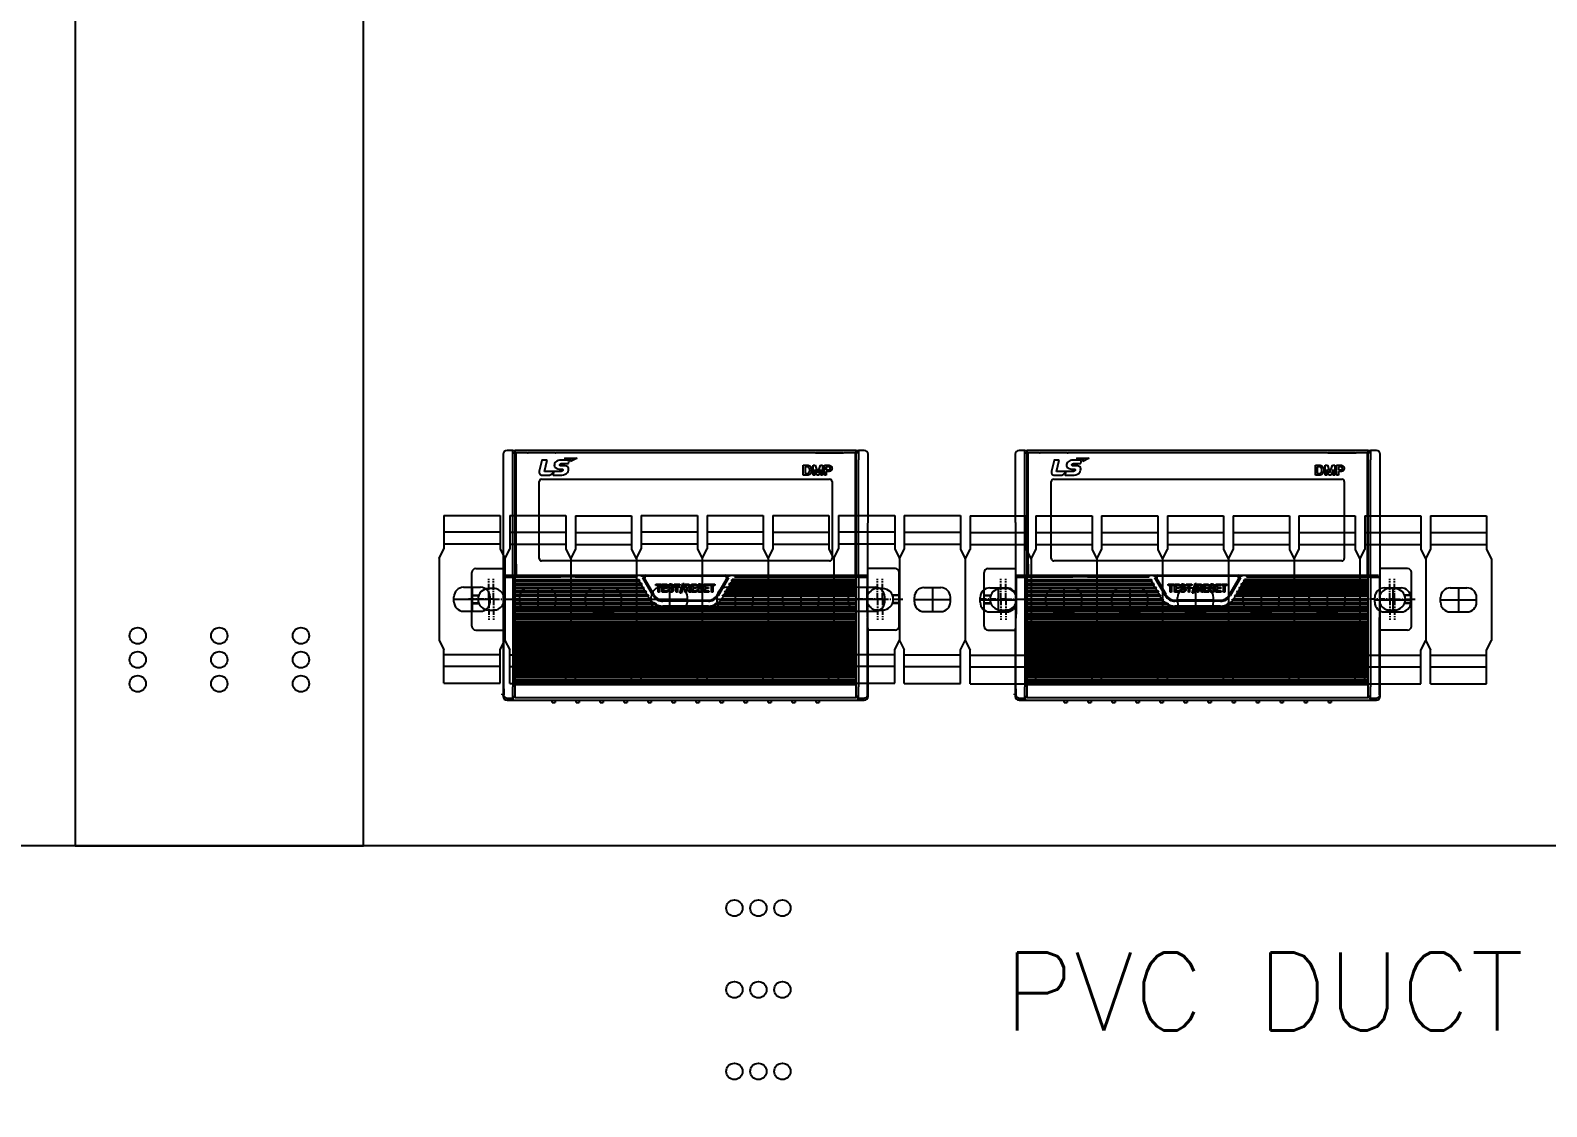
# Model space of a CAD drawing. Header units: millimetres. Extents: x 60229 to 91621, y 21923 to 36546.
# Drawn here: x 69492.8 to 69808.6, y 29625.8 to 29850 of the extents above; entities that cross this region are included whole.
import ezdxf
from ezdxf.enums import TextEntityAlignment as Align

# ---------------------------------------------------------------- set-up
doc = ezdxf.new("R2010")
doc.units = ezdxf.units.MM
doc.linetypes.add('CENTER', pattern=[2, 1.25, -0.25, 0.25, -0.25])
for name, color, linetype in [('BUTTON_DOWN_DXF_BL1', 7, 'Continuous'), ('BUTTON_TEST_DXF_BL3', 7, 'Continuous'), ('CASE_DISPLAY_FRONT_BL2', 7, 'Continuous'), ('CASE_UPPER_BL7', 7, 'Continuous'), ('COVER_DISPLAY_BL4', 7, 'Continuous'), ('SUPPORTER_BUTTON_BL10', 7, 'Continuous'), ('SUPPORTER_FIXING_BL0', 7, 'Continuous'), ('SUPPORTER_FIXING_BL9', 7, 'Continuous'), ('TACT_SWITCH_INT_1108P_BL8', 7, 'Continuous'), ('WINDOW_BL6', 7, 'Continuous'), ('WINDOW_DXF_BL5', 7, 'Continuous'), ('속판', 3, 'Continuous')]:
    doc.layers.add(name, color=color, linetype=linetype)
doc.styles.add('ROMANS', font='romans.shx', dxfattribs={"bigfont": 'fhg.shx'})

# ---------------------------------------------------------------- blocks, each defined once
blk = doc.blocks.new('A$C24101B00')
at = {"color": 3, "linetype": 'ByBlock', "lineweight": -2}
for p, q in [((1, 34.96), (1, 27.97)), ((1, 34.96), (12.7, 34.96)), ((12.7, 34.96), (12.7, 27.97)), ((12.7, 31.46), (1, 31.46)), ((12.7, 28.97), (1, 28.97)), ((0, 25.97), (1, 27.97)), ((0, 25.97), (0, 8.99)), ((12.7, 27.97), (13.7, 25.97)), ((13.7, 25.97), (13.7, 8.99)), ((5.1, 19.98), (8.6, 19.98)), ((3.1, 16.98), (3.1, 17.98)), ((10.6, 16.98), (10.6, 17.98)), ((5.1, 14.98), (8.6, 14.98)), ((0, 8.99), (1, 6.99)), ((1, 0), (1, 6.99)), ((12.7, 6.99), (13.7, 8.99)), ((12.7, 0), (12.7, 6.99)), ((1, 5.99), (12.7, 5.99)), ((12.7, 3.5), (1, 3.5)), ((1, 0), (12.7, 0))]:
    blk.add_line(p, q, dxfattribs=at)
at = {"color": 4, "linetype": 'ByBlock', "lineweight": -2}
for p, q in [((6.85, 19.98), (6.85, 14.98)), ((3.1, 17.48), (10.6, 17.48))]:
    blk.add_line(p, q, dxfattribs=at)
at = {"color": 3, "linetype": 'ByBlock', "lineweight": -2}
for centre, start, end in [((5.1, 17.98), 90, 180), ((8.6, 17.98), 0, 90), ((5.1, 16.98), 180, 270), ((8.6, 16.98), 270, 0)]:
    blk.add_arc(centre, 2, start, end, dxfattribs=at)
blk = doc.blocks.new('TACT_SWITCH_INT_1108P_BL8', base_point=(325.74, 329.93))
at = {"layer": 'TACT_SWITCH_INT_1108P_BL8', "color": 7, "linetype": 'Continuous'}
for p, q in [((322.14, 332.63), (322.14, 332.43)), ((324.74, 332.43), (324.94, 332.63)), ((326.54, 332.63), (326.74, 332.43)), ((329.34, 332.43), (329.34, 332.63)), ((322.14, 327.43), (322.14, 327.23)), ((324.94, 327.23), (324.74, 327.43)), ((326.74, 327.43), (326.54, 327.23)), ((329.34, 327.23), (329.34, 327.43))]:
    blk.add_line(p, q, dxfattribs=at)
for centre, start, end in [((322.94, 332.73), 194.4825, 228.6061), ((322.94, 332.73), 311.3939, 345.5175), ((328.54, 332.73), 194.4825, 228.6061), ((328.54, 332.73), 311.3939, 345.5175), ((322.94, 327.13), 131.3939, 165.5175), ((322.94, 327.13), 14.4825, 48.6061), ((328.54, 327.13), 131.3939, 165.5175), ((328.54, 327.13), 14.4825, 48.6061)]:
    blk.add_arc(centre, 0.4, start, end, dxfattribs=at)
blk = doc.blocks.new('A$C07631195')
at = {"layer": 'BUTTON_DOWN_DXF_BL1', "color": 7, "linetype": 'Continuous'}
blk.add_line((7.05, 1.6), (7.05, 1.8), dxfattribs=at)
blk.add_arc((7.15, -75.8), 77.4, 89.926, 90.074, dxfattribs=at)
at = {"layer": 'BUTTON_TEST_DXF_BL3', "color": 7, "linetype": 'Continuous'}
for p, q in [((39.06, 24.38), (39.06, 24.65)), ((39.06, 24.65), (40.25, 24.65)), ((39.53, 24.38), (39.06, 24.38)), ((39.53, 23), (39.53, 24.38)), ((39.79, 22.99), (39.53, 23)), ((39.79, 24.38), (39.79, 22.99)), ((40.25, 24.38), (39.79, 24.38)), ((40.25, 24.65), (40.25, 24.38)), ((40.39, 23), (40.39, 24.65)), ((40.39, 24.65), (41.43, 24.65)), ((41.45, 23), (40.39, 23)), ((40.65, 24.39), (40.65, 23.98)), ((41.43, 24.39), (40.65, 24.39)), ((40.65, 23.98), (41.39, 23.98)), ((40.65, 23.72), (40.65, 23.27)), ((41.39, 23.72), (40.65, 23.72)), ((40.65, 23.27), (41.45, 23.27)), ((41.39, 23.98), (41.39, 23.72)), ((41.43, 24.65), (41.43, 24.39)), ((41.45, 23.27), (41.45, 23)), ((41.58, 23.56), (41.83, 23.56)), ((42.14, 23.72), (42.03, 23.76)), ((42.71, 24.15), (42.45, 24.15)), ((42.84, 24.38), (42.84, 24.65)), ((42.84, 24.65), (44.03, 24.65)), ((43.3, 24.38), (42.84, 24.38)), ((43.3, 23), (43.3, 24.38)), ((43.56, 22.99), (43.3, 23)), ((43.56, 24.38), (43.56, 22.99)), ((44.03, 24.38), (43.56, 24.38)), ((44.03, 24.65), (44.03, 24.38)), ((44.05, 22.77), (44.7, 24.82)), ((44.33, 22.77), (44.05, 22.77)), ((44.98, 24.82), (44.33, 22.77)), ((44.7, 24.82), (44.98, 24.82)), ((45.12, 23), (45.12, 24.65)), ((45.12, 24.65), (45.73, 24.65)), ((45.38, 23), (45.12, 23)), ((45.37, 24.4), (45.37, 23.92)), ((45.69, 24.4), (45.37, 24.4)), ((45.37, 23.92), (45.69, 23.92)), ((45.38, 23.64), (45.38, 23)), ((45.6, 23.64), (45.38, 23.64)), ((46.01, 23), (45.6, 23.64)), ((45.9, 23.66), (46.33, 23)), ((46.33, 23), (46.01, 23)), ((46.47, 23), (46.47, 24.65)), ((46.47, 24.65), (47.5, 24.65)), ((47.52, 23), (46.47, 23)), ((46.72, 24.39), (46.72, 23.98)), ((47.5, 24.39), (46.72, 24.39)), ((46.72, 23.98), (47.47, 23.98)), ((46.72, 23.72), (46.72, 23.27)), ((47.47, 23.72), (46.72, 23.72)), ((46.72, 23.27), (47.52, 23.27)), ((47.47, 23.98), (47.47, 23.72)), ((47.5, 24.65), (47.5, 24.39)), ((47.52, 23.27), (47.52, 23)), ((47.65, 23.56), (47.9, 23.56)), ((48.21, 23.72), (48.1, 23.76)), ((48.78, 24.15), (48.52, 24.15)), ((49.03, 23), (49.03, 24.65)), ((49.03, 24.65), (50.07, 24.65)), ((50.09, 23), (49.03, 23)), ((49.29, 24.39), (49.29, 23.98)), ((50.07, 24.39), (49.29, 24.39)), ((49.29, 23.98), (50.03, 23.98)), ((49.29, 23.72), (49.29, 23.27)), ((50.03, 23.72), (49.29, 23.72)), ((49.29, 23.27), (50.09, 23.27)), ((50.03, 23.98), (50.03, 23.72)), ((50.07, 24.65), (50.07, 24.39)), ((50.09, 23.27), (50.09, 23)), ((50.18, 24.38), (50.18, 24.65)), ((50.18, 24.65), (51.36, 24.65)), ((50.64, 24.38), (50.18, 24.38)), ((50.64, 23), (50.64, 24.38)), ((50.9, 22.99), (50.64, 23)), ((51.36, 24.38), (50.9, 24.38)), ((50.9, 24.38), (50.9, 22.99)), ((51.36, 24.65), (51.36, 24.38)), ((7.35, 1.6), (7.35, 1.8))]:
    blk.add_line(p, q, dxfattribs=at)
for centre, radius, start, end in [((42.25, 24.49), 0.767, 244.4918, 253.3855), ((41.94, 22.72), 1.28, 68.8377, 74.2924), ((42.06, 23.04), 0.943, 60.8773, 68.9268), ((48.32, 24.49), 0.767, 244.4918, 253.3855), ((48.01, 22.72), 1.28, 68.8377, 74.2924), ((48.13, 23.04), 0.943, 60.8773, 68.9268), ((7.45, -75.8), 77.4, 89.926, 90.074)]:
    blk.add_arc(centre, radius, start, end, dxfattribs=at)
for points, knots in [([(41.66, 23.26), (41.64, 23.29), (41.59, 23.38), (41.57, 23.49), (41.58, 23.56)], [0, 0, 0, 0, 0.320055, 1, 1, 1, 1]), ([(42.18, 23.22), (42.25, 23.22), (42.36, 23.24), (42.45, 23.34), (42.48, 23.42), (42.48, 23.49), (42.44, 23.58), (42.36, 23.65), (42.25, 23.7), (42.14, 23.72), (42.03, 23.76), (41.87, 23.81), (41.71, 23.92), (41.63, 24.1), (41.62, 24.25), (41.66, 24.42), (41.74, 24.54), (41.84, 24.62), (41.93, 24.66), (42.04, 24.7), (42.17, 24.7), (42.27, 24.7), (42.32, 24.68), (42.33, 24.68)], [0, 0, 0, 0, 0.081285, 0.113964, 0.147052, 0.175054, 0.200845, 0.255077, 0.296433, 0.337555, 0.379941, 0.425129, 0.532552, 0.585188, 0.644262, 0.70528, 0.772152, 0.807855, 0.846691, 0.88939, 0.937337, 0.990534, 1, 1, 1, 1]), ([(41.92, 23.8), (41.88, 23.82), (41.79, 23.87), (41.69, 23.97), (41.63, 24.1), (41.63, 24.2), (41.63, 24.25)], [0, 0, 0, 0, 0.254124, 0.492511, 0.731631, 1, 1, 1, 1]), ([(42.69, 23.69), (42.72, 23.65), (42.75, 23.56), (42.76, 23.41), (42.71, 23.24), (42.59, 23.08), (42.44, 23), (42.3, 22.96), (42.17, 22.95), (42.04, 22.96), (41.88, 23.02), (41.75, 23.12), (41.68, 23.22), (41.66, 23.26)], [0, 0, 0, 0, 0.07731, 0.160299, 0.26783, 0.377437, 0.494996, 0.561085, 0.633246, 0.712406, 0.786822, 0.925595, 1, 1, 1, 1]), ([(41.83, 23.56), (41.83, 23.52), (41.85, 23.43), (41.92, 23.31), (42.04, 23.24), (42.13, 23.22), (42.18, 23.22)], [0, 0, 0, 0, 0.251102, 0.493447, 0.738632, 1, 1, 1, 1]), ([(42.17, 24.43), (42.13, 24.43), (42.05, 24.42), (41.96, 24.38), (41.92, 24.31), (41.9, 24.23), (41.91, 24.15), (41.96, 24.09), (42.02, 24.05), (42.08, 24.02), (42.14, 24), (42.18, 23.99), (42.23, 23.97), (42.31, 23.95), (42.41, 23.92), (42.56, 23.85), (42.65, 23.76), (42.69, 23.69)], [0, 0, 0, 0, 0.091575, 0.1578, 0.214846, 0.268014, 0.324285, 0.377493, 0.433651, 0.490079, 0.52214, 0.558037, 0.596952, 0.638138, 0.726753, 0.822901, 1, 1, 1, 1]), ([(42.45, 24.15), (42.45, 24.19), (42.44, 24.26), (42.39, 24.35), (42.29, 24.42), (42.21, 24.43), (42.17, 24.43)], [0, 0, 0, 0, 0.232911, 0.467873, 0.711657, 1, 1, 1, 1]), ([(42.38, 24.35), (42.35, 24.39), (42.27, 24.43), (42.19, 24.43), (42.17, 24.43)], [0, 0, 0, 0, 0.708959, 1, 1, 1, 1]), ([(42.18, 23.22), (42.2, 23.22), (42.27, 23.23), (42.34, 23.25), (42.39, 23.28)], [0, 0, 0, 0, 0.294397, 1, 1, 1, 1]), ([(42.33, 24.68), (42.36, 24.67), (42.43, 24.64), (42.52, 24.58), (42.57, 24.53), (42.59, 24.5)], [0, 0, 0, 0, 0.308307, 0.665448, 1, 1, 1, 1]), ([(42.33, 24.68), (42.36, 24.67), (42.43, 24.64), (42.52, 24.58), (42.59, 24.5), (42.65, 24.41), (42.69, 24.32), (42.7, 24.24), (42.71, 24.18), (42.71, 24.15)], [0, 0, 0, 0, 0.143398, 0.309521, 0.465137, 0.613143, 0.7557, 0.887146, 1, 1, 1, 1]), ([(42.75, 23.42), (42.75, 23.36), (42.71, 23.24), (42.63, 23.14), (42.59, 23.1)], [0, 0, 0, 0, 0.495223, 1, 1, 1, 1]), ([(45.89, 23.98), (45.91, 24), (45.95, 24.04), (45.97, 24.1), (45.97, 24.16), (45.97, 24.21), (45.95, 24.28), (45.89, 24.34), (45.8, 24.39), (45.73, 24.4), (45.69, 24.4)], [0, 0, 0, 0, 0.155421, 0.239396, 0.333226, 0.422801, 0.5043, 0.660266, 0.823255, 1, 1, 1, 1]), ([(45.73, 24.65), (45.8, 24.65), (45.93, 24.63), (46.1, 24.52), (46.21, 24.36), (46.25, 24.17), (46.22, 23.99), (46.15, 23.84), (46.04, 23.73), (45.95, 23.68), (45.9, 23.66)], [0, 0, 0, 0, 0.140579, 0.275576, 0.411598, 0.551412, 0.671749, 0.786967, 0.896228, 1, 1, 1, 1]), ([(47.73, 23.26), (47.71, 23.29), (47.66, 23.38), (47.64, 23.49), (47.65, 23.56)], [0, 0, 0, 0, 0.320055, 1, 1, 1, 1]), ([(48.25, 23.22), (48.32, 23.22), (48.43, 23.24), (48.52, 23.34), (48.55, 23.42), (48.55, 23.49), (48.52, 23.58), (48.43, 23.65), (48.32, 23.7), (48.21, 23.72), (48.1, 23.76), (47.94, 23.81), (47.78, 23.92), (47.7, 24.1), (47.69, 24.25), (47.73, 24.42), (47.81, 24.54), (47.91, 24.62), (48, 24.66), (48.11, 24.7), (48.24, 24.7), (48.34, 24.7), (48.39, 24.68), (48.4, 24.68)], [0, 0, 0, 0, 0.081285, 0.113964, 0.147052, 0.175054, 0.200845, 0.255077, 0.296433, 0.337555, 0.379941, 0.425129, 0.532552, 0.585188, 0.644262, 0.70528, 0.772152, 0.807855, 0.846691, 0.88939, 0.937337, 0.990534, 1, 1, 1, 1]), ([(47.77, 23.97), (47.73, 24.03), (47.7, 24.13), (47.7, 24.23), (47.7, 24.25)], [0, 0, 0, 0, 0.72263, 1, 1, 1, 1]), ([(48.76, 23.69), (48.79, 23.65), (48.82, 23.56), (48.83, 23.41), (48.78, 23.24), (48.66, 23.08), (48.51, 23), (48.37, 22.96), (48.25, 22.95), (48.12, 22.96), (47.96, 23.02), (47.82, 23.12), (47.75, 23.22), (47.73, 23.26)], [0, 0, 0, 0, 0.07731, 0.160299, 0.26783, 0.377437, 0.494996, 0.561085, 0.633246, 0.712406, 0.786822, 0.925595, 1, 1, 1, 1]), ([(47.9, 23.56), (47.9, 23.52), (47.92, 23.43), (47.99, 23.31), (48.11, 23.24), (48.2, 23.22), (48.25, 23.22)], [0, 0, 0, 0, 0.251102, 0.493447, 0.738632, 1, 1, 1, 1]), ([(48.24, 24.43), (48.2, 24.43), (48.12, 24.42), (48.03, 24.38), (47.99, 24.31), (47.97, 24.23), (47.98, 24.15), (48.03, 24.09), (48.09, 24.05), (48.15, 24.02), (48.21, 24), (48.25, 23.99), (48.3, 23.97), (48.38, 23.95), (48.48, 23.92), (48.63, 23.85), (48.72, 23.76), (48.76, 23.69)], [0, 0, 0, 0, 0.091575, 0.1578, 0.214846, 0.268014, 0.324285, 0.377493, 0.433651, 0.490079, 0.52214, 0.558037, 0.596952, 0.638138, 0.726753, 0.822901, 1, 1, 1, 1]), ([(48.52, 24.15), (48.52, 24.19), (48.51, 24.26), (48.46, 24.35), (48.36, 24.42), (48.28, 24.43), (48.24, 24.43)], [0, 0, 0, 0, 0.232911, 0.467873, 0.711657, 1, 1, 1, 1]), ([(48.45, 24.35), (48.42, 24.39), (48.34, 24.43), (48.26, 24.43), (48.24, 24.43)], [0, 0, 0, 0, 0.708959, 1, 1, 1, 1]), ([(48.25, 23.22), (48.27, 23.22), (48.34, 23.23), (48.42, 23.25), (48.46, 23.28)], [0, 0, 0, 0, 0.294397, 1, 1, 1, 1]), ([(48.4, 24.68), (48.43, 24.67), (48.5, 24.64), (48.59, 24.58), (48.64, 24.53), (48.66, 24.5)], [0, 0, 0, 0, 0.308307, 0.665448, 1, 1, 1, 1]), ([(48.4, 24.68), (48.43, 24.67), (48.5, 24.64), (48.59, 24.58), (48.66, 24.5), (48.72, 24.41), (48.76, 24.32), (48.78, 24.24), (48.78, 24.18), (48.78, 24.15)], [0, 0, 0, 0, 0.143398, 0.309521, 0.465137, 0.613143, 0.7557, 0.887146, 1, 1, 1, 1])]:
    blk.add_open_spline(points, degree=3, knots=knots, dxfattribs=at)
for points in [[(41.73, 23.15), (41.68, 23.21), (41.64, 23.28), (41.61, 23.35)], [(41.63, 24.25), (41.63, 24.31), (41.65, 24.36), (41.67, 24.41)], [(41.67, 24.41), (41.69, 24.46), (41.73, 24.51), (41.77, 24.55)], [(41.92, 23.01), (41.85, 23.04), (41.78, 23.09), (41.73, 23.15)], [(41.77, 24.55), (41.81, 24.6), (41.87, 24.63), (41.93, 24.66)], [(41.83, 23.56), (41.83, 23.52), (41.84, 23.47), (41.86, 23.43)], [(41.86, 23.43), (41.87, 23.39), (41.9, 23.35), (41.93, 23.32)], [(41.91, 24.23), (41.9, 24.18), (41.92, 24.13), (41.96, 24.1)], [(41.92, 24.3), (41.91, 24.28), (41.91, 24.26), (41.91, 24.23)], [(41.96, 24.37), (41.95, 24.35), (41.93, 24.33), (41.92, 24.3)], [(41.93, 23.32), (41.96, 23.29), (42, 23.27), (42.04, 23.25)], [(42.04, 24.41), (42.02, 24.4), (41.99, 24.39), (41.96, 24.37)], [(41.96, 24.1), (42, 24.06), (42.05, 24.04), (42.09, 24.02)], [(42.17, 24.43), (42.13, 24.43), (42.08, 24.43), (42.04, 24.41)], [(42.04, 23.25), (42.08, 23.23), (42.13, 23.22), (42.18, 23.22)], [(42.09, 24.02), (42.12, 24.01), (42.15, 24), (42.18, 23.99)], [(42.24, 23.69), (42.21, 23.71), (42.18, 23.72), (42.14, 23.72)], [(42.18, 23.99), (42.22, 23.98), (42.25, 23.97), (42.29, 23.96)], [(42.34, 23.65), (42.31, 23.67), (42.28, 23.68), (42.24, 23.69)], [(42.45, 23.56), (42.42, 23.6), (42.39, 23.63), (42.34, 23.65)], [(42.45, 24.15), (42.45, 24.22), (42.43, 24.29), (42.38, 24.35)], [(42.39, 23.28), (42.43, 23.31), (42.46, 23.37), (42.48, 23.42)], [(42.59, 23.1), (42.54, 23.05), (42.48, 23.02), (42.41, 22.99)], [(42.48, 23.42), (42.48, 23.47), (42.48, 23.52), (42.45, 23.56)], [(42.52, 23.86), (42.59, 23.82), (42.65, 23.76), (42.69, 23.69)], [(42.59, 24.5), (42.63, 24.45), (42.66, 24.38), (42.68, 24.32)], [(42.68, 24.32), (42.7, 24.27), (42.71, 24.21), (42.71, 24.15)], [(42.69, 23.69), (42.74, 23.61), (42.76, 23.51), (42.75, 23.42)], [(45.89, 24.34), (45.83, 24.38), (45.76, 24.4), (45.69, 24.4)], [(45.69, 23.92), (45.76, 23.92), (45.83, 23.94), (45.89, 23.98)], [(45.73, 24.65), (45.8, 24.65), (45.87, 24.64), (45.93, 24.62)], [(46.04, 23.73), (46, 23.7), (45.95, 23.68), (45.9, 23.66)], [(45.93, 24.62), (45.99, 24.59), (46.04, 24.56), (46.09, 24.51)], [(46.14, 23.85), (46.11, 23.8), (46.08, 23.76), (46.04, 23.73)], [(46.09, 24.51), (46.13, 24.47), (46.17, 24.41), (46.2, 24.35)], [(46.21, 23.99), (46.2, 23.94), (46.17, 23.89), (46.14, 23.85)], [(47.8, 23.15), (47.75, 23.21), (47.71, 23.28), (47.68, 23.35)], [(47.7, 24.25), (47.7, 24.31), (47.72, 24.36), (47.74, 24.41)], [(47.74, 24.41), (47.76, 24.46), (47.8, 24.51), (47.84, 24.55)], [(47.99, 23.8), (47.91, 23.84), (47.83, 23.9), (47.77, 23.97)], [(47.99, 23.01), (47.92, 23.04), (47.85, 23.09), (47.8, 23.15)], [(47.84, 24.55), (47.88, 24.6), (47.94, 24.63), (48, 24.66)], [(47.9, 23.56), (47.9, 23.52), (47.91, 23.47), (47.93, 23.43)], [(47.93, 23.43), (47.94, 23.39), (47.97, 23.35), (48, 23.32)], [(47.98, 24.23), (47.97, 24.18), (47.99, 24.13), (48.03, 24.1)], [(47.99, 24.3), (47.98, 24.28), (47.98, 24.26), (47.98, 24.23)], [(48.04, 24.37), (48.02, 24.35), (48, 24.33), (47.99, 24.3)], [(48, 23.32), (48.03, 23.29), (48.07, 23.27), (48.11, 23.25)], [(48.03, 24.1), (48.07, 24.06), (48.12, 24.04), (48.16, 24.02)], [(48.11, 24.41), (48.09, 24.4), (48.06, 24.39), (48.04, 24.37)], [(48.24, 24.43), (48.2, 24.43), (48.15, 24.43), (48.11, 24.41)], [(48.11, 23.25), (48.15, 23.23), (48.2, 23.22), (48.25, 23.22)], [(48.16, 24.02), (48.19, 24.01), (48.22, 24), (48.25, 23.99)], [(48.32, 23.69), (48.28, 23.71), (48.25, 23.72), (48.21, 23.72)], [(48.25, 23.99), (48.29, 23.98), (48.32, 23.97), (48.36, 23.96)], [(48.42, 23.65), (48.38, 23.67), (48.35, 23.68), (48.32, 23.69)], [(48.52, 23.56), (48.5, 23.6), (48.46, 23.63), (48.42, 23.65)], [(48.52, 24.15), (48.52, 24.22), (48.5, 24.29), (48.45, 24.35)], [(48.46, 23.28), (48.5, 23.31), (48.54, 23.37), (48.55, 23.42)], [(48.66, 23.1), (48.61, 23.05), (48.55, 23.02), (48.48, 22.99)], [(48.55, 23.42), (48.56, 23.47), (48.55, 23.52), (48.52, 23.56)], [(48.59, 23.86), (48.66, 23.82), (48.72, 23.76), (48.76, 23.69)], [(48.66, 24.5), (48.7, 24.45), (48.74, 24.38), (48.75, 24.32)], [(48.77, 23.24), (48.74, 23.19), (48.7, 23.14), (48.66, 23.1)], [(48.75, 24.32), (48.77, 24.27), (48.78, 24.21), (48.78, 24.15)], [(48.76, 23.69), (48.81, 23.61), (48.83, 23.51), (48.82, 23.42)], [(48.82, 23.42), (48.82, 23.36), (48.8, 23.3), (48.77, 23.24)]]:
    blk.add_open_spline(points, degree=3, dxfattribs=at)
at = {"layer": 'CASE_DISPLAY_FRONT_BL2', "color": 7, "linetype": 'Continuous'}
for p, q in [((7.25, 51.7), (7.25, 37.49)), ((9.25, 52.5), (8.05, 52.5)), ((9.25, 50.54), (9.25, 52.5)), ((9.25, 52), (9.75, 52)), ((9.25, 26.5), (9.25, 50.54)), ((9.75, 26.5), (9.75, 52.5)), ((80.75, 52.5), (9.75, 52.5)), ((9.75, 52.05), (12.25, 52.05)), ((18.05, 52.02), (12.45, 52.02)), ((18.25, 52.05), (72.25, 52.05)), ((72.45, 52.02), (78.05, 52.02)), ((78.25, 52.05), (80.75, 52.05)), ((80.75, 26.5), (80.75, 52.5)), ((81.25, 52), (80.75, 52)), ((82.45, 52.5), (81.25, 52.5)), ((81.25, 52.5), (81.25, 50.54)), ((81.25, 26.5), (81.25, 50.54)), ((83.25, 37.49), (83.25, 51.7)), ((7.25, 37.49), (7.26, 37.49)), ((7.26, 37.49), (7.26, 37.49)), ((7.28, 35.5), (7.28, 17.5)), ((83.22, 17.5), (83.22, 35.5)), ((83.24, 37.49), (83.24, 37.49)), ((83.24, 37.49), (83.25, 37.49)), ((7.58, 26.5), (9.95, 26.5)), ((9.3, 26.5), (9.3, 26.15)), ((19.1, 26.5), (19.1, 26.15)), ((22.4, 26.5), (22.4, 26.15)), ((34.9, 26.5), (35.1, 26.15)), ((55.4, 26.15), (55.6, 26.5)), ((68.1, 26.5), (68.1, 26.15)), ((71.4, 26.5), (71.4, 26.15)), ((80.55, 26.5), (82.92, 26.5)), ((81.2, 26.15), (81.2, 26.5)), ((83.22, 17.24), (83.22, 17.5)), ((7.25, 15.51), (7.25, 1.3)), ((7.26, 15.51), (7.25, 15.51)), ((7.26, 15.51), (7.26, 15.51)), ((83.25, 15.51), (83.24, 15.51)), ((83.24, 15.51), (83.24, 15.51)), ((83.25, 1.3), (83.25, 15.51)), ((8.05, 0.5), (82.45, 0.5)), ((9.3, 1.25), (9.3, 0.98)), ((81.2, 0.98), (81.2, 1.25))]:
    blk.add_line(p, q, dxfattribs=at)
for centre, radius, start, end in [((12.45, 53.5), 1.48, 265.113, 268.2413), ((12.45, 53.51), 1.49, 268.1836, 269.9786), ((18.05, 53.51), 1.49, 270.0214, 271.8172), ((18.05, 53.55), 1.52, 271.783, 273.3651), ((72.45, 53.5), 1.48, 265.113, 268.2413), ((72.45, 53.51), 1.49, 268.1836, 269.9786), ((78.05, 53.51), 1.49, 270.0214, 271.8172), ((78.05, 53.55), 1.52, 271.783, 273.3651), ((36.92, 26), 0.9, 146.1172, 170.3286), ((36.92, 26), 0.5, 90, 200.0069), ((53.58, 26), 0.5, 339.9942, 90), ((53.58, 26), 0.9, 10.1229, 33.8829), ((9.51, 0.98), 0.21, 191.704, 202.0563), ((9.5, 0.98), 0.201, 202.1445, 212.087), ((81, 1.03), 0.2, 269.9969, 326.9219), ((80.99, 0.98), 0.21, 337.9437, 348.296), ((81, 1.03), 0.2, 349.0627, 359.9552), ((81.01, 0.98), 0.193, 354.1017, 359.9524), ((80.99, 0.98), 0.208, 348.2272, 354.1171)]:
    blk.add_arc(centre, radius, start, end, dxfattribs=at)
for centre, major_axis, start_param, end_param in [((8.05, 51.7), (-0.338, 0.725), -0.436399, 1.134078), ((82.45, 51.7), (0.338, 0.725), -1.134078, 0.436399), ((8.05, 1.3), (0.338, 0.725), -4.27567, -2.705194), ((82.45, 1.3), (-0.338, 0.725), -3.577991, -2.007515)]:
    blk.add_ellipse(centre, major_axis=major_axis, ratio=0.999583, start_param=start_param, end_param=end_param, dxfattribs=at)
for points, knots in [([(7.26, 37.49), (7.26, 37.48), (7.26, 37.47), (7.26, 37.44), (7.26, 37.39), (7.27, 37.32), (7.27, 37.24), (7.27, 37.09), (7.27, 36.87), (7.28, 36.58), (7.28, 36.24), (7.28, 35.87), (7.28, 35.62), (7.28, 35.5)], [0, 0, 0, 0, 0.006171, 0.021824, 0.046726, 0.080599, 0.12316, 0.174097, 0.298825, 0.449831, 0.622337, 0.808815, 1, 1, 1, 1]), ([(83.22, 35.5), (83.22, 35.62), (83.22, 35.88), (83.22, 36.24), (83.22, 36.58), (83.23, 36.87), (83.23, 37.09), (83.23, 37.24), (83.23, 37.32), (83.24, 37.39), (83.24, 37.44), (83.24, 37.47), (83.24, 37.48), (83.24, 37.49)], [0, 0, 0, 0, 0.192933, 0.378638, 0.55022, 0.701112, 0.825544, 0.876383, 0.918982, 0.95298, 0.978033, 0.993805, 1, 1, 1, 1]), ([(8.3, 26.19), (8.3, 26.23), (8.3, 26.31), (8.3, 26.4), (8.31, 26.46), (8.3, 26.49), (8.31, 26.5)], [0, 0, 0, 0, 0.422136, 0.731008, 0.924015, 1, 1, 1, 1]), ([(82.2, 26.19), (82.2, 26.23), (82.2, 26.31), (82.2, 26.4), (82.19, 26.46), (82.2, 26.49), (82.19, 26.5)], [0, 0, 0, 0, 0.422136, 0.731008, 0.924015, 1, 1, 1, 1]), ([(7.28, 17.5), (7.28, 17.37), (7.28, 17.12), (7.28, 16.75), (7.28, 16.41), (7.27, 16.12), (7.27, 15.9), (7.27, 15.76), (7.27, 15.67), (7.26, 15.61), (7.26, 15.56), (7.26, 15.53), (7.26, 15.51), (7.26, 15.51)], [0, 0, 0, 0, 0.192933, 0.378638, 0.55022, 0.701112, 0.825544, 0.876383, 0.918982, 0.95298, 0.978033, 0.993805, 1, 1, 1, 1]), ([(83.24, 15.51), (83.24, 15.51), (83.24, 15.52), (83.24, 15.55), (83.24, 15.59), (83.23, 15.65), (83.23, 15.72), (83.23, 15.84), (83.23, 16.03), (83.22, 16.28), (83.22, 16.57), (83.22, 16.9), (83.22, 17.12), (83.22, 17.24)], [0, 0, 0, 0, 0.006068, 0.021273, 0.045423, 0.078276, 0.119584, 0.169094, 0.291086, 0.439963, 0.611585, 0.800866, 1, 1, 1, 1]), ([(9.33, 0.87), (9.35, 0.84), (9.4, 0.8), (9.47, 0.78), (9.5, 0.78)], [0, 0, 0, 0, 0.529516, 1, 1, 1, 1]), ([(81, 0.78), (81.03, 0.78), (81.06, 0.79), (81.1, 0.8), (81.1, 0.81)], [0, 0, 0, 0, 0.739922, 1, 1, 1, 1]), ([(81.1, 0.81), (81.11, 0.81), (81.15, 0.84), (81.17, 0.87), (81.18, 0.9)], [0, 0, 0, 0, 0.232554, 1, 1, 1, 1])]:
    blk.add_open_spline(points, degree=3, knots=knots, dxfattribs=at)
for points in [[(83.12, 17.3), (83.12, 17.32), (83.12, 17.34), (83.11, 17.36)], [(9.3, 0.98), (9.3, 0.97), (9.3, 0.95), (9.3, 0.94)], [(81.17, 0.92), (81.18, 0.94), (81.19, 0.96), (81.2, 0.99)]]:
    blk.add_open_spline(points, degree=3, dxfattribs=at)
at = {"layer": 'CASE_UPPER_BL7', "color": 7, "linetype": 'Continuous'}
for p, q in [((9.25, 52.49), (9.75, 52.49)), ((80.75, 52.49), (81.25, 52.49)), ((17.45, 0), (17.45, 0.5)), ((18.05, 0.5), (18.05, 0)), ((22.45, 0), (22.45, 0.5)), ((23.05, 0.5), (23.05, 0)), ((27.45, 0), (27.45, 0.5)), ((28.05, 0.5), (28.05, 0)), ((32.45, 0), (32.45, 0.5)), ((33.05, 0.5), (33.05, 0)), ((37.45, 0), (37.45, 0.5)), ((38.05, 0.5), (38.05, 0)), ((42.45, 0), (42.45, 0.5)), ((43.05, 0.5), (43.05, 0)), ((47.45, 0), (47.45, 0.5)), ((48.05, 0.5), (48.05, 0)), ((52.45, 0), (52.45, 0.5)), ((53.05, 0.5), (53.05, 0)), ((57.45, 0), (57.45, 0.5)), ((58.05, 0.5), (58.05, 0)), ((62.45, 0), (62.45, 0.5)), ((63.05, 0.5), (63.05, 0)), ((67.45, 0), (67.45, 0.5)), ((68.05, 0.5), (68.05, 0)), ((72.45, 0), (72.45, 0.5)), ((73.05, 0.5), (73.05, 0)), ((17.45, 0), (18.05, 0)), ((22.45, 0), (23.05, 0)), ((27.45, 0), (28.05, 0)), ((32.45, 0), (33.05, 0)), ((37.45, 0), (38.05, 0)), ((42.45, 0), (43.05, 0)), ((47.45, 0), (48.05, 0)), ((52.45, 0), (53.05, 0)), ((57.45, 0), (58.05, 0)), ((62.45, 0), (63.05, 0)), ((67.45, 0), (68.05, 0)), ((72.45, 0), (73.05, 0))]:
    blk.add_line(p, q, dxfattribs=at)
at = {"layer": 'COVER_DISPLAY_BL4', "color": 7, "linetype": 'Continuous'}
for p, q in [((7.41, 26.18), (7.41, 18.41)), ((7.41, 26.18), (7.47, 26.14)), ((7.41, 26.18), (7.41, 26.18)), ((9.25, 26.18), (7.41, 26.18)), ((8.27, 26.13), (9.25, 26.13)), ((9.25, 26.15), (9.25, 26.18)), ((9.25, 26.15), (19.25, 26.15)), ((9.25, 26.13), (9.25, 3.3)), ((9.25, 26.13), (9.75, 26.13)), ((9.75, 0.95), (9.75, 26.13)), ((9.75, 25.63), (35.55, 25.63)), ((9.75, 25.33), (35.72, 25.33)), ((19.25, 26.5), (19.25, 26.16)), ((19.25, 26.15), (19.25, 26.16)), ((22.25, 26.16), (19.25, 26.16)), ((22.25, 26.5), (22.25, 26.16)), ((22.25, 26.15), (22.25, 26.16)), ((22.25, 26.15), (35.1, 26.15)), ((35.72, 25.33), (35.55, 25.63)), ((35.86, 24.83), (35.57, 25.33)), ((38.5, 22.25), (36.34, 25.99)), ((54.16, 25.99), (52, 22.25)), ((54.93, 25.33), (54.64, 24.83)), ((54.78, 25.33), (54.95, 25.63)), ((54.78, 25.33), (80.75, 25.33)), ((80.75, 25.63), (54.95, 25.63)), ((55.4, 26.15), (68.25, 26.15)), ((68.25, 26.5), (68.25, 26.16)), ((68.25, 26.16), (71.25, 26.16)), ((68.25, 26.16), (68.25, 26.15)), ((71.25, 26.5), (71.25, 26.16)), ((71.25, 26.16), (71.25, 26.15)), ((71.25, 26.15), (81.25, 26.15)), ((81.25, 26.13), (80.75, 26.13)), ((80.75, 0.95), (80.75, 26.13)), ((83.09, 26.18), (81.25, 26.18)), ((81.25, 26.18), (81.25, 26.15)), ((81.25, 26.13), (82.23, 26.13)), ((81.25, 26.13), (81.25, 3.3)), ((83.09, 26.18), (83.03, 26.14)), ((83.09, 26.18), (83.09, 26.18)), ((83.09, 26.18), (83.09, 18.41)), ((9.75, 24.83), (36.01, 24.83)), ((9.75, 24.53), (36.19, 24.53)), ((9.75, 24.03), (36.48, 24.03)), ((9.75, 23.73), (36.65, 23.73)), ((9.75, 23.23), (36.94, 23.23)), ((9.75, 22.93), (37.11, 22.93)), ((9.75, 22.43), (37.4, 22.43)), ((9.75, 22.13), (37.57, 22.13)), ((36.19, 24.53), (36.01, 24.83)), ((36.32, 24.03), (36.03, 24.53)), ((36.65, 23.73), (36.48, 24.03)), ((36.78, 23.23), (36.49, 23.73)), ((37.11, 22.93), (36.94, 23.23)), ((37.25, 22.43), (36.96, 22.93)), ((37.57, 22.13), (37.4, 22.43)), ((37.64, 21.75), (37.42, 22.13)), ((53.08, 22.13), (52.86, 21.75)), ((52.93, 22.13), (53.1, 22.43)), ((52.93, 22.13), (80.75, 22.13)), ((80.75, 22.43), (53.1, 22.43)), ((53.54, 22.93), (53.25, 22.43)), ((53.39, 22.93), (53.56, 23.23)), ((53.39, 22.93), (80.75, 22.93)), ((80.75, 23.23), (53.56, 23.23)), ((54.01, 23.73), (53.72, 23.23)), ((53.85, 23.73), (54.02, 24.03)), ((53.85, 23.73), (80.75, 23.73)), ((80.75, 24.03), (54.02, 24.03)), ((54.47, 24.53), (54.18, 24.03)), ((54.31, 24.53), (54.49, 24.83)), ((54.31, 24.53), (80.75, 24.53)), ((80.75, 24.83), (54.49, 24.83)), ((9.75, 21.63), (37.87, 21.63)), ((9.75, 21.33), (38.1, 21.33)), ((9.75, 20.83), (38.65, 20.83)), ((9.75, 20.53), (39.16, 20.53)), ((80.75, 20.03), (9.75, 20.03)), ((9.75, 19.73), (80.75, 19.73)), ((80.75, 19.23), (9.75, 19.23)), ((50, 21.1), (40.5, 21.1)), ((50, 20.1), (40.5, 20.1)), ((51.34, 20.53), (80.75, 20.53)), ((51.85, 20.83), (80.75, 20.83)), ((52.4, 21.33), (80.75, 21.33)), ((52.63, 21.63), (80.75, 21.63)), ((7.39, 17.28), (7.4, 17.7)), ((7.39, 2.84), (7.39, 17.28)), ((9.75, 18.93), (80.75, 18.93)), ((80.75, 18.43), (9.75, 18.43)), ((9.75, 18.13), (80.75, 18.13)), ((80.75, 17.63), (9.75, 17.63)), ((9.75, 17.33), (80.75, 17.33)), ((80.75, 16.83), (9.75, 16.83)), ((9.75, 16.53), (80.75, 16.53)), ((80.75, 16.03), (9.75, 16.03)), ((83.11, 17.28), (83.1, 17.7)), ((83.11, 2.84), (83.11, 17.28)), ((9.75, 15.73), (80.75, 15.73)), ((80.75, 15.23), (9.75, 15.23)), ((9.75, 14.93), (80.75, 14.93)), ((80.75, 14.43), (9.75, 14.43)), ((9.75, 14.13), (80.75, 14.13)), ((80.75, 13.63), (9.75, 13.63)), ((9.75, 13.33), (80.75, 13.33)), ((80.75, 12.83), (9.75, 12.83)), ((9.75, 12.53), (80.75, 12.53)), ((80.75, 12.03), (9.75, 12.03)), ((9.75, 11.73), (80.75, 11.73)), ((80.75, 11.23), (9.75, 11.23)), ((9.75, 10.93), (80.75, 10.93)), ((80.75, 10.43), (9.75, 10.43)), ((9.75, 10.13), (80.75, 10.13)), ((80.75, 9.63), (9.75, 9.63)), ((9.75, 9.33), (80.75, 9.33)), ((80.75, 8.83), (9.75, 8.83)), ((9.75, 8.53), (80.75, 8.53)), ((80.75, 8.03), (9.75, 8.03)), ((9.75, 7.73), (80.75, 7.73)), ((80.75, 7.23), (9.75, 7.23)), ((9.75, 6.93), (80.75, 6.93)), ((80.75, 6.43), (9.75, 6.43)), ((9.25, 0.84), (9.25, 3.3)), ((9.75, 6.13), (80.75, 6.13)), ((80.75, 5.63), (9.75, 5.63)), ((9.75, 5.33), (80.75, 5.33)), ((80.75, 4.83), (9.75, 4.83)), ((9.75, 4.53), (80.75, 4.53)), ((80.75, 4.03), (9.75, 4.03)), ((9.75, 3.73), (80.75, 3.73)), ((81.25, 0.84), (81.25, 3.3)), ((8.21, 0.84), (8.18, 0.84)), ((9.25, 0.84), (8.18, 0.84)), ((9.25, 1.25), (9.75, 1.25)), ((80.75, 0.95), (9.75, 0.95)), ((81.25, 1.25), (80.75, 1.25)), ((82.32, 0.84), (81.25, 0.84)), ((82.32, 0.84), (82.29, 0.84))]:
    blk.add_line(p, q, dxfattribs=at)
for centre, radius, start, end in [((40.5, 23.4), 2.3, 210, 270), ((50, 23.4), 2.3, 270, 330), ((40.5, 23.4), 3.3, 210, 212.4364), ((40.5, 23.4), 3.17, 213.983, 220.82), ((40.5, 23.4), 3.3, 218.8492, 231.1497), ((40.5, 23.4), 3.17, 234.2505, 245.0011), ((40.5, 23.4), 3.3, 240.4234, 270), ((50, 23.4), 3.3, 270, 299.5766), ((50, 23.4), 3.17, 294.9989, 305.7495), ((50, 23.4), 3.3, 308.8503, 321.1508), ((50, 23.4), 3.17, 319.18, 326.017), ((50, 23.4), 3.3, 327.5636, 330), ((8.18, 1.67), 0.828, 266.8924, 270.0022)]:
    blk.add_arc(centre, radius, start, end, dxfattribs=at)
for centre, major_axis, ratio, start_param, end_param in [((8.27, 26.14), (0.8, 0), 0.008727, -3.129375, -1.570796), ((82.23, 26.14), (0.8, 0), 0.008727, -1.570796, -0.012217), ((7.38, 18.41), (0, 1), 0.027186, -2.356194, -1.570796), ((83.12, 18.41), (0, 1), 0.027186, 1.570796, 2.356194), ((7.41, 2.84), (0, 2), 0.012218, 1.570796, 2.240637), ((83.09, 2.84), (0, 2), 0.012218, -2.240637, -1.570796)]:
    blk.add_ellipse(centre, major_axis=major_axis, ratio=ratio, start_param=start_param, end_param=end_param, dxfattribs=at)
for points, knots in [([(8.13, 0.84), (8.05, 0.85), (7.87, 0.89), (7.63, 1.03), (7.44, 1.27), (7.39, 1.49), (7.39, 1.6)], [0, 0, 0, 0, 0.222588, 0.454118, 0.707181, 1, 1, 1, 1]), ([(83.11, 1.6), (83.11, 1.48), (83.05, 1.26), (82.85, 1.01), (82.6, 0.87), (82.41, 0.84), (82.32, 0.84)], [0, 0, 0, 0, 0.293159, 0.545589, 0.776788, 1, 1, 1, 1])]:
    blk.add_open_spline(points, degree=3, knots=knots, dxfattribs=at)
at = {"layer": 'SUPPORTER_BUTTON_BL10', "color": 7, "linetype": 'Continuous'}
for p, q in [((36.74, 25.7), (36.85, 25.51)), ((36.84, 25.55), (38.57, 22.55)), ((53.41, 26.3), (37.09, 26.3)), ((51.82, 22.35), (53.76, 25.7)), ((38.54, 22.58), (38.68, 22.35)), ((40.5, 21.3), (50, 21.3))]:
    blk.add_line(p, q, dxfattribs=at)
for centre, radius, start, end in [((37.09, 25.9), 0.4, 90, 210), ((36.4, 25.3), 0.503, 336.6925, 30), ((36.4, 25.3), 0.511, 336.0467, 30), ((53.41, 25.9), 0.4, 330, 90), ((38.13, 22.3), 0.511, 30, 83.8622), ((38.13, 22.3), 0.503, 30, 83.2239), ((40.5, 23.4), 2.1, 210, 270), ((50, 23.4), 2.1, 270, 330)]:
    blk.add_arc(centre, radius, start, end, dxfattribs=at)
at = {"layer": 'SUPPORTER_FIXING_BL0', "color": 7, "linetype": 'Continuous'}
for p, q in [((0.75, 15.9), (0.75, 27.1)), ((1.55, 27.9), (7.28, 27.9)), ((0.75, 22.34), (2.16, 22.34)), ((0.75, 22.26), (2.13, 22.26)), ((5.25, 23.75), (4.25, 23.75)), ((0.75, 20.73), (2.13, 20.73)), ((0.75, 20.65), (2.16, 20.65)), ((4.25, 19.25), (5.25, 19.25)), ((1.55, 15.1), (7.25, 15.1))]:
    blk.add_line(p, q, dxfattribs=at)
at = {"layer": 'SUPPORTER_FIXING_BL0', "color": 1, "linetype": 'CENTER'}
for p, q in [((4.25, 21.5), (4.25, 25.75)), ((5.25, 21.5), (5.25, 25.75)), ((1, 21.5), (0, 21.5)), ((5.25, 21.5), (1, 21.5)), ((4.25, 21.5), (4.25, 17.25)), ((5.25, 21.5), (5.25, 17.25)), ((5.25, 21.5), (8.5, 21.5)), ((8.5, 21.5), (9.5, 21.5))]:
    blk.add_line(p, q, dxfattribs=at)
at = {"layer": 'SUPPORTER_FIXING_BL0', "color": 7, "linetype": 'Continuous'}
for centre, radius, start, end in [((1.55, 27.1), 0.8, 90, 180), ((4.25, 21.5), 2.25, 90, 270), ((5.25, 21.5), 2.25, 25.4273, 90), ((5.25, 21.5), 2.25, 270, 334.5727), ((1.55, 15.9), 0.8, 180, 270)]:
    blk.add_arc(centre, radius, start, end, dxfattribs=at)
at = {"layer": 'SUPPORTER_FIXING_BL9', "color": 7, "linetype": 'Continuous'}
for p, q in [((88.95, 27.9), (83.22, 27.9)), ((89.75, 15.9), (89.75, 27.1)), ((86.25, 23.75), (85.25, 23.75)), ((89.75, 22.34), (88.34, 22.34)), ((89.75, 22.26), (88.37, 22.26)), ((85.25, 19.25), (86.25, 19.25)), ((89.75, 20.65), (88.34, 20.65)), ((89.75, 20.73), (88.37, 20.73)), ((88.95, 15.1), (83.25, 15.1))]:
    blk.add_line(p, q, dxfattribs=at)
at = {"layer": 'SUPPORTER_FIXING_BL9', "color": 1, "linetype": 'CENTER'}
for p, q in [((85.25, 21.5), (85.25, 25.75)), ((86.25, 21.5), (86.25, 25.75)), ((82, 21.5), (81, 21.5)), ((86.25, 21.5), (82, 21.5)), ((85.25, 21.5), (85.25, 17.25)), ((86.25, 21.5), (89.5, 21.5)), ((86.25, 21.5), (86.25, 17.25)), ((89.5, 21.5), (90.5, 21.5))]:
    blk.add_line(p, q, dxfattribs=at)
at = {"layer": 'SUPPORTER_FIXING_BL9', "color": 7, "linetype": 'Continuous'}
for centre, radius, start, end in [((88.95, 27.1), 0.8, 0, 90), ((85.25, 21.5), 2.25, 90, 154.5727), ((86.25, 21.5), 2.25, 270, 90), ((85.25, 21.5), 2.25, 205.4273, 270), ((88.95, 15.9), 0.8, 270, 0)]:
    blk.add_arc(centre, radius, start, end, dxfattribs=at)
at = {"layer": 'WINDOW_BL6', "color": 7, "linetype": 'Continuous'}
for p, q in [((9.95, 26.5), (9.95, 52.05)), ((9.95, 52.05), (12.2, 52.05)), ((12.2, 52.05), (12.2, 52.04)), ((18.1, 52.02), (12.4, 52.02)), ((18.3, 52.05), (18.3, 52.04)), ((18.3, 52.05), (72.2, 52.05)), ((72.2, 52.05), (72.2, 52.04)), ((78.1, 52.02), (72.4, 52.02)), ((78.3, 52.05), (78.3, 52.04)), ((78.3, 52.05), (80.55, 52.05)), ((80.55, 52.05), (80.55, 26.5)), ((9.95, 26.5), (80.55, 26.5))]:
    blk.add_line(p, q, dxfattribs=at)
for centre, radius, start, end in [((12.41, 53.6), 1.57, 262.5349, 262.8846), ((12.41, 53.59), 1.56, 262.9115, 264.256), ((12.4, 53.53), 1.5, 264.2479, 269.985), ((18.1, 53.52), 1.49, 270.0051, 272.5884), ((18.1, 53.54), 1.52, 272.602, 274.8688), ((18.1, 53.54), 1.51, 274.8715, 275.742), ((18.1, 53.54), 1.51, 275.7216, 277.4734), ((72.39, 53.46), 1.44, 262.4979, 263.0536), ((72.41, 53.58), 1.55, 263.0806, 264.2471), ((72.4, 53.54), 1.51, 264.2441, 269.9616), ((78.1, 53.52), 1.49, 270.0051, 272.5884), ((78.1, 53.54), 1.52, 272.602, 274.8688), ((78.1, 53.54), 1.51, 274.8715, 275.742), ((78.1, 53.54), 1.51, 275.7216, 277.4734)]:
    blk.add_arc(centre, radius, start, end, dxfattribs=at)
for centre, start_param, end_param in [((12.4, 52.04), 3.141593, 3.192044), ((18.1, 52.04), -0.197611, 0), ((72.4, 52.04), 3.141593, 3.192044), ((78.1, 52.04), -0.197611, 0)]:
    blk.add_ellipse(centre, major_axis=(0.2, 0), ratio=0.026186, start_param=start_param, end_param=end_param, dxfattribs=at)
at = {"layer": 'WINDOW_DXF_BL5', "color": 7, "linetype": 'Continuous'}
for p, q in [((20.02, 50.89), (22.66, 50.89)), ((21.27, 50.64), (20.02, 50.89)), ((22.66, 50.89), (21.3, 50.2)), ((15.31, 50.4), (14.77, 48.18)), ((16.4, 50.5), (15.42, 50.5)), ((15.84, 48.13), (16.4, 50.5)), ((18.77, 48.13), (15.84, 48.13)), ((17.77, 48.09), (17.62, 47.46)), ((19.2, 48.61), (19.39, 48.61)), ((20.9, 50.5), (19.26, 50.5)), ((19.96, 49.27), (19.42, 49.27)), ((19.53, 49.78), (20.85, 49.78)), ((21.3, 50.2), (21.37, 50.49)), ((69.76, 47.34), (69.76, 49.44)), ((69.76, 49.44), (70.54, 49.44)), ((70.12, 49.1), (70.12, 47.68)), ((70.49, 49.1), (70.12, 49.1)), ((70.12, 47.68), (70.49, 47.68)), ((71.8, 47.34), (71.8, 49.44)), ((71.8, 49.44), (72.24, 49.44)), ((72.16, 48.52), (72.16, 47.34)), ((72.58, 47.34), (72.16, 48.52)), ((72.24, 49.44), (72.79, 47.81)), ((72.79, 47.81), (73.34, 49.44)), ((73.42, 48.53), (73, 47.34)), ((73.34, 49.44), (73.78, 49.44)), ((73.42, 47.34), (73.42, 48.53)), ((73.78, 49.44), (73.78, 47.34)), ((74.17, 47.33), (74.17, 49.44)), ((74.17, 49.44), (75.04, 49.44)), ((74.54, 49.1), (74.54, 48.44)), ((74.99, 49.1), (74.54, 49.1)), ((74.54, 48.44), (74.99, 48.44)), ((74.54, 48.1), (74.54, 47.33)), ((75.04, 48.1), (74.54, 48.1)), ((14.75, 30), (14.75, 46)), ((15.25, 46.5), (75.25, 46.5)), ((15.41, 47.33), (16.76, 47.33)), ((17.69, 47.33), (19.14, 47.33)), ((70.54, 47.33), (69.76, 47.34)), ((72.16, 47.34), (71.8, 47.34)), ((73, 47.34), (72.58, 47.34)), ((73.78, 47.34), (73.42, 47.34)), ((74.54, 47.33), (74.17, 47.33)), ((75.75, 46), (75.75, 30)), ((9.95, 28.85), (9.95, 26.5)), ((75.25, 29.5), (15.25, 29.5)), ((9.95, 26.5), (12.3, 26.5))]:
    blk.add_line(p, q, dxfattribs=at)
for centre, start, end in [((15.25, 46), 89.9903, 179.99), ((75.25, 46), 359.9974, 90.0223), ((15.25, 30), 180.01, 270.0097), ((75.25, 30), 269.9777, 0.0026)]:
    blk.add_arc(centre, 0.5, start, end, dxfattribs=at)
for points, knots in [([(21.37, 50.49), (21.38, 50.52), (21.38, 50.6), (21.3, 50.63), (21.27, 50.64)], [0, 0, 0, 0, 0.452848, 1, 1, 1, 1]), ([(14.77, 48.18), (14.73, 47.98), (14.76, 47.64), (15.08, 47.37), (15.3, 47.33), (15.41, 47.33)], [0, 0, 0, 0, 0.48844, 0.724499, 1, 1, 1, 1]), ([(15.42, 50.5), (15.4, 50.5), (15.34, 50.49), (15.32, 50.43), (15.31, 50.4)], [0, 0, 0, 0, 0.463815, 1, 1, 1, 1]), ([(16.76, 47.33), (16.96, 47.33), (17.35, 47.55), (17.64, 47.86), (17.74, 48.05)], [0, 0, 0, 0, 0.477517, 1, 1, 1, 1]), ([(17.62, 47.46), (17.61, 47.43), (17.61, 47.36), (17.67, 47.33), (17.69, 47.33)], [0, 0, 0, 0, 0.598222, 1, 1, 1, 1]), ([(19.26, 50.5), (18.89, 50.5), (18.34, 50.33), (17.96, 49.8), (17.86, 49.43), (17.94, 49.08), (18.35, 48.65), (18.85, 48.61), (19.2, 48.61)], [0, 0, 0, 0, 0.306937, 0.426709, 0.529244, 0.619165, 0.71389, 1, 1, 1, 1]), ([(19.61, 48.23), (19.54, 48.18), (19.25, 48.1), (18.97, 48.13), (18.77, 48.13)], [0, 0, 0, 0, 0.303031, 1, 1, 1, 1]), ([(19.42, 49.27), (19.33, 49.27), (19.19, 49.29), (19.05, 49.38), (19.01, 49.49), (19.06, 49.62), (19.23, 49.75), (19.41, 49.78), (19.53, 49.78)], [0, 0, 0, 0, 0.24286, 0.342878, 0.437379, 0.542598, 0.668183, 1, 1, 1, 1]), ([(19.14, 47.33), (19.6, 47.33), (20.3, 47.45), (20.81, 48.11), (20.88, 48.45), (20.89, 48.62)], [0, 0, 0, 0, 0.572538, 0.787025, 1, 1, 1, 1]), ([(19.39, 48.61), (19.47, 48.61), (19.62, 48.63), (19.71, 48.5), (19.71, 48.44)], [0, 0, 0, 0, 0.600539, 1, 1, 1, 1]), ([(20.89, 48.62), (20.9, 48.71), (20.88, 48.89), (20.7, 49.13), (20.37, 49.25), (20.11, 49.27), (19.96, 49.27)], [0, 0, 0, 0, 0.208206, 0.406653, 0.653912, 1, 1, 1, 1]), ([(20.85, 49.78), (20.86, 49.81), (20.91, 49.99), (20.95, 50.18), (20.99, 50.34)], [0, 0, 0, 0, 0.131996, 1, 1, 1, 1]), ([(20.99, 50.34), (21, 50.38), (21.02, 50.48), (20.93, 50.5), (20.9, 50.5)], [0, 0, 0, 0, 0.559114, 1, 1, 1, 1]), ([(70.94, 47.87), (70.99, 47.94), (71.06, 48.06), (71.1, 48.24), (71.11, 48.39), (71.1, 48.54), (71.07, 48.68), (71.01, 48.8), (70.92, 48.94), (70.75, 49.08), (70.58, 49.1), (70.49, 49.1)], [0, 0, 0, 0, 0.161013, 0.248341, 0.343293, 0.436696, 0.523078, 0.604785, 0.68459, 0.836994, 1, 1, 1, 1]), ([(70.49, 47.68), (70.53, 47.68), (70.7, 47.69), (70.86, 47.78), (70.94, 47.87)], [0, 0, 0, 0, 0.272753, 1, 1, 1, 1]), ([(70.94, 49.36), (71.05, 49.31), (71.26, 49.15), (71.45, 48.8), (71.52, 48.39), (71.45, 47.98), (71.26, 47.63), (70.94, 47.38), (70.68, 47.33), (70.54, 47.33)], [0, 0, 0, 0, 0.136097, 0.276383, 0.42631, 0.577285, 0.718493, 0.855161, 1, 1, 1, 1]), ([(75.12, 48.45), (75.17, 48.46), (75.23, 48.49), (75.3, 48.56), (75.34, 48.61), (75.36, 48.69), (75.37, 48.77), (75.36, 48.85), (75.33, 48.94), (75.25, 49.03), (75.12, 49.09), (75.03, 49.1), (74.99, 49.1)], [0, 0, 0, 0, 0.135827, 0.203933, 0.274237, 0.349583, 0.435425, 0.517096, 0.591187, 0.726677, 0.863673, 1, 1, 1, 1]), ([(75.31, 49.39), (75.4, 49.35), (75.55, 49.26), (75.71, 49.04), (75.77, 48.77), (75.71, 48.5), (75.55, 48.28), (75.32, 48.13), (75.13, 48.1), (75.04, 48.1)], [0, 0, 0, 0, 0.14278, 0.283481, 0.424882, 0.566282, 0.706983, 0.85016, 1, 1, 1, 1])]:
    blk.add_open_spline(points, degree=3, knots=knots, dxfattribs=at)
for points in [[(17.74, 48.05), (17.75, 48.06), (17.76, 48.08), (17.76, 48.1)], [(17.76, 48.1), (17.77, 48.1), (17.77, 48.1), (17.77, 48.09)], [(19.71, 48.44), (19.72, 48.37), (19.67, 48.28), (19.61, 48.23)], [(70.54, 49.44), (70.68, 49.44), (70.82, 49.42), (70.94, 49.36)], [(70.94, 47.41), (70.82, 47.36), (70.68, 47.33), (70.54, 47.33)], [(70.94, 49.36), (71.05, 49.31), (71.15, 49.23), (71.23, 49.13)], [(71.23, 47.64), (71.15, 47.55), (71.05, 47.47), (70.94, 47.41)], [(71.23, 49.13), (71.32, 49.04), (71.38, 48.92), (71.43, 48.8)], [(71.43, 47.98), (71.38, 47.86), (71.32, 47.74), (71.23, 47.64)], [(75.12, 49.08), (75.08, 49.09), (75.03, 49.1), (74.99, 49.1)], [(74.99, 48.44), (75.03, 48.44), (75.08, 48.44), (75.12, 48.45)], [(75.04, 49.44), (75.13, 49.44), (75.23, 49.42), (75.31, 49.39)], [(75.31, 48.15), (75.23, 48.12), (75.13, 48.1), (75.04, 48.1)], [(75.25, 49.02), (75.21, 49.05), (75.17, 49.07), (75.12, 49.08)], [(75.12, 48.45), (75.17, 48.46), (75.21, 48.48), (75.25, 48.51)], [(75.33, 48.92), (75.31, 48.96), (75.28, 48.99), (75.25, 49.02)], [(75.25, 48.51), (75.28, 48.54), (75.31, 48.57), (75.33, 48.61)], [(75.31, 49.39), (75.4, 49.35), (75.48, 49.3), (75.54, 49.24)], [(75.54, 48.3), (75.48, 48.23), (75.4, 48.18), (75.31, 48.15)], [(75.54, 49.24), (75.6, 49.18), (75.66, 49.11), (75.69, 49.03)], [(75.69, 48.51), (75.66, 48.43), (75.6, 48.36), (75.54, 48.3)]]:
    blk.add_open_spline(points, degree=3, dxfattribs=at)
at = {"layer": 'TACT_SWITCH_INT_1108P_BL8'}
blk.add_blockref('TACT_SWITCH_INT_1108P_BL8', (45.25, 23.8), dxfattribs=at)

msp = doc.modelspace()

# ---------------------------------------------------------------- linework, layer by layer
at = {"color": 253, "lineweight": -2}
for points in [[(69562.14, 29680.19), (69562.14, 30306.64), (69502.14, 30306.64), (69502.14, 29680.19)], [(69274.42, 29620.19), (70014.42, 29620.19), (70014.42, 29680.19), (69274.42, 29680.19)]]:
    msp.add_lwpolyline(points, close=True, dxfattribs=at)
at = {"layer": '속판', "color": 3, "lineweight": -2}
for centre in [(69515.14, 29723.91), (69532.14, 29723.91), (69549.14, 29723.91), (69515.14, 29718.91), (69532.14, 29718.91), (69549.14, 29718.91), (69515.14, 29713.91), (69532.14, 29713.91), (69549.14, 29713.91), (69639.42, 29667.19), (69644.42, 29667.19), (69649.42, 29667.19), (69639.42, 29650.19), (69644.42, 29650.19), (69649.42, 29650.19), (69639.42, 29633.19), (69644.42, 29633.19), (69649.42, 29633.19)]:
    msp.add_circle(centre, 1.7, dxfattribs=at)

# ---------------------------------------------------------------- block references
at = {"lineweight": -2}
for p in [(69584.01, 29710), (69690.68, 29710)]:
    msp.add_blockref('A$C07631195', p, dxfattribs=at)
at = {"color": 3, "linetype": 'ByBlock', "lineweight": -2}
for p in [(69577.92, 29714.02), (69591.62, 29713.96), (69605.32, 29713.9), (69619.02, 29714.02), (69632.72, 29714.02), (69646.42, 29713.96), (69660.12, 29714.02), (69673.81, 29713.96), (69687.51, 29713.9), (69701.21, 29713.9), (69714.91, 29713.9), (69728.61, 29713.9), (69742.31, 29713.9), (69756.01, 29713.9), (69769.7, 29713.9), (69783.4, 29713.9)]:
    msp.add_blockref('A$C24101B00', p, dxfattribs=at)

# ---------------------------------------------------------------- texts
at = {"color": 7, "lineweight": -2, "style": 'ROMANS'}
msp.add_text('PVC DUCT 60*80', height=16.2, dxfattribs=at).set_placement((69788.59, 29641.73), align=Align.CENTER)

doc.saveas('drawing.dxf')
